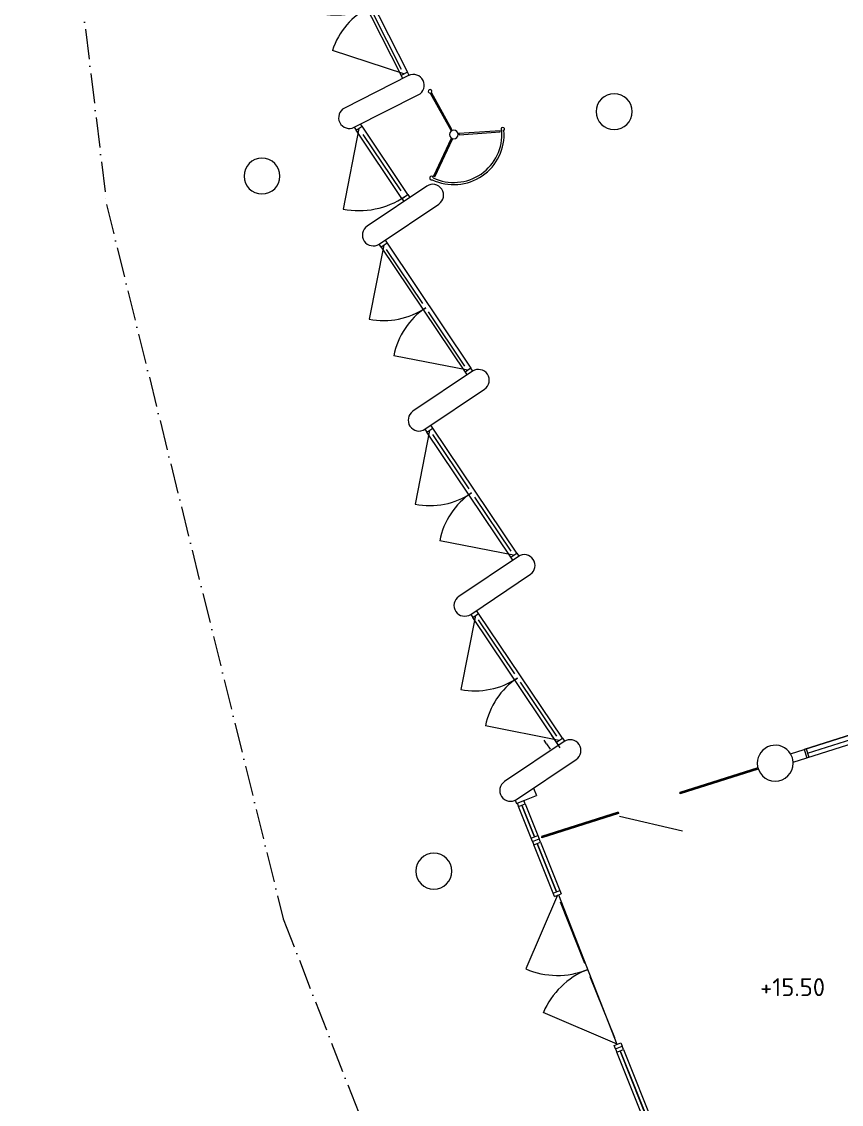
# Model space of a CAD drawing. Header units: millimetres. Extents: x -106764 to 80178, y -104573 to 57950.
# Drawn here: x -76365 to -64953, y -27259 to -12176 of the extents above; entities that cross this region are included whole.
import ezdxf

# ---------------------------------------------------------------- set-up
doc = ezdxf.new("R2010")
doc.units = ezdxf.units.MM
doc.header["$LTSCALE"] = 100
doc.linetypes.add('3 Punktstreckad', pattern=[6.2, 4.2, -1, 0, -1])
doc.linetypes.add('IMPORT-A_PSTRECK_4', pattern=[24, 16, -3.6, 0.8, -3.6])
for name, color, linetype, lineweight in [('A-1020-----', 1, 'Continuous', 13), ('A-13G---EDN', 1, 'Continuous', 9), ('A-27----', 1, '3 Punktstreckad', 13), ('A-27D---E-N', 7, 'Continuous', 9), ('A-3552-EA-', 1, 'Continuous', 9), ('A-42D--BE-N', 1, 'Continuous', 9), ('A-42D--CE-N', 1, 'Continuous', 9), ('A-42D--FE-N', 1, 'Continuous', 9), ('A-43CB--E-N', 3, 'Continuous', 18), ('A-44B---E-N', 1, 'Continuous', 9), ('A040-O', 1, 'IMPORT-A_PSTRECK_4', 9)]:
    doc.layers.add(name, color=color, linetype=linetype, lineweight=lineweight)
doc.styles.add('ISOCPEUR_4', font='isocpeur.ttf', dxfattribs={"height": 250})

# ---------------------------------------------------------------- blocks, each defined once
blk = doc.blocks.new('Pelare-Oval bef vid entre - Pelare-Oval bef vid entre-2848787-A-40_P0010')
at = {"layer": 'A-27D---E-N'}
for p, q in [((-150, 500), (-150, -500)), ((150, -500), (150, 500))]:
    blk.add_line(p, q, dxfattribs=at)
for centre, start, end in [((0, 500), 360, 180), ((0, -500), 180, 360)]:
    blk.add_arc(centre, 150, start, end, dxfattribs=at)
blk = doc.blocks.new('CW Pardörr-Glas-Ram - Bef foajéparti-7325315-A-40_P0010')
at = {"layer": 'A-13G---EDN'}
for p, q in [((-1048, -5), (-307, -746)), ((1048, -5), (307, -746))]:
    blk.add_line(p, q, dxfattribs=at)
for centre, start, end in [((-1048, -5), 315, 360), ((1048, -5), 180, 225)]:
    blk.add_arc(centre, 1048, start, end, dxfattribs=at)
at = {"layer": 'A-42D--CE-N'}
for p, q in [((-978, -5), (-70, -5)), ((70, -5), (978, -5))]:
    blk.add_line(p, q, dxfattribs=at)
blk = doc.blocks.new('Rectangular Mullion - 50x100-2850019-A-40_P0010')
at = {"layer": 'A-42D--FE-N'}
for p, q in [((-72079, -1000), (-72796, 970)), ((-71985, -966), (-72702, 1004))]:
    blk.add_line(p, q, dxfattribs=at)
blk = doc.blocks.new('Rectangular Mullion - 50x100-V3-A-40_P0010')
at = {"layer": 'A-42D--FE-N'}
for p, q in [((0, 50), (-50, 50)), ((-50, 50), (-50, -50)), ((-50, -50), (0, -50)), ((0, -42), (0, -50))]:
    blk.add_line(p, q, dxfattribs=at)
blk = doc.blocks.new('Rectangular Mullion - 50x100-2850024-A-40_P0010')
at = {"layer": 'A-42D--FE-N'}
for p, q in [((0, 50), (-50, 50)), ((-50, 50), (-50, -50)), ((-50, -50), (0, -50))]:
    blk.add_line(p, q, dxfattribs=at)
blk = doc.blocks.new('CW Dörr-Glas-Ram_Bef - Typ 2 bef 2-4161633-A-40_P0010')
at = {"layer": 'A-13G---EDN'}
blk.add_line((-572, -5), (237, -814), dxfattribs=at)
blk.add_arc((-572, -5), 1144, 315, 360, dxfattribs=at)
at = {"layer": 'A-42D--CE-N'}
blk.add_line((-472, -5), (472, -5), dxfattribs=at)
blk = doc.blocks.new('Rectangular Mullion - 50x100-3813150-A-40_P0010')
at = {"layer": 'A-42D--FE-N'}
for p, q in [((-71070, -14638), (-71707, -13689)), ((-70987, -14583), (-71624, -13633))]:
    blk.add_line(p, q, dxfattribs=at)
blk = doc.blocks.new('Rectangular Mullion - 50x100-V1-A-40_P0010')
at = {"layer": 'A-42D--FE-N'}
for p, q in [((0, 50), (-50, 50)), ((-50, 50), (-50, -50)), ((-50, -50), (0, -50))]:
    blk.add_line(p, q, dxfattribs=at)
blk = doc.blocks.new('Rectangular Mullion - 50x100-V4-A-40_P0010')
at = {"layer": 'A-42D--FE-N'}
for p, q in [((0, 50), (-50, 50)), ((-50, 50), (-50, -50)), ((-50, -50), (-12, -50))]:
    blk.add_line(p, q, dxfattribs=at)
blk = doc.blocks.new('CW Pardörr-Glas-Ram - Bef foajéparti-9577565-A-40_P0010')
at = {"layer": 'A-13G---EDN'}
for p, q in [((-1048, 5), (-307, 746)), ((1048, 5), (307, 746))]:
    blk.add_line(p, q, dxfattribs=at)
for centre, start, end in [((-1048, 5), 0, 45), ((1048, 5), 135, 180)]:
    blk.add_arc(centre, 1048, start, end, dxfattribs=at)
at = {"layer": 'A-42D--CE-N'}
for p, q in [((-978, 5), (-70, 5)), ((70, 5), (978, 5))]:
    blk.add_line(p, q, dxfattribs=at)
blk = doc.blocks.new('Rectangular Mullion - 50x100-V8-A-40_P0010')
at = {"layer": 'A-42D--FE-N'}
for p, q in [((0, 50), (-50, 50)), ((-50, 50), (-50, -50)), ((0, 50), (0, 44)), ((-50, -50), (0, -50))]:
    blk.add_line(p, q, dxfattribs=at)
blk = doc.blocks.new('Rectangular Mullion - 50x100-V5-A-40_P0010')
at = {"layer": 'A-42D--FE-N'}
for p, q in [((0, 50), (-50, 50)), ((-50, 50), (-50, -50)), ((-50, -50), (0, -50)), ((0, -49), (0, -50))]:
    blk.add_line(p, q, dxfattribs=at)
blk = doc.blocks.new('Rectangular Mullion - 50x100-V6-A-40_P0010')
at = {"layer": 'A-42D--FE-N'}
for p, q in [((0, 50), (-50, 50)), ((-50, 50), (-50, -50)), ((0, 50), (0, 43)), ((-50, -50), (0, -50))]:
    blk.add_line(p, q, dxfattribs=at)
blk = doc.blocks.new('System Panel - Helglas_ tunnt - SG _SÄK_GLAS_-8929385-A-40_P0010')
at = {"layer": 'A-42D--FE-N'}
for p, q in [((-560, 1), (560, 1)), ((-560, -1), (-560, 1)), ((560, -1), (560, 1)), ((560, -1), (-560, -1))]:
    blk.add_line(p, q, dxfattribs=at)
blk = doc.blocks.new('Rectangular Mullion - 20x20-8415399-A-40_P0010')
at = {"layer": 'A-42D--FE-N'}
for p, q in [((-68060, -23187), (-69127, -23525)), ((-68054, -23206), (-69121, -23544)), ((-68060, -23187), (-68057, -23196)), ((-68056, -23198), (-68054, -23206)), ((-69125, -23534), (-69127, -23525)), ((-69121, -23544), (-69124, -23536))]:
    blk.add_line(p, q, dxfattribs=at)
blk = doc.blocks.new('Dörr - Enkelglas - Curtain Wall - Dörr_Enkelglas_Säkerhetsglas _SG__Bef-9577527-A-40_P0010')
at = {"layer": 'A-42D--CE-N'}
blk.add_line((450, 51), (-327, 508), dxfattribs=at)
blk = doc.blocks.new('Rectangular Mullion - 20x20-8415410-A-40_P0010')
at = {"layer": 'A-42D--FE-N'}
for p, q in [((-66115, -22572), (-67202, -22916)), ((-66109, -22591), (-67196, -22935)), ((-66115, -22572), (-66109, -22591)), ((-67199, -22924), (-67202, -22916)), ((-67196, -22935), (-67198, -22926))]:
    blk.add_line(p, q, dxfattribs=at)
blk = doc.blocks.new('1-luftsfönster - runt - fast - Gästentré-diam 800-8881076-A-40_P0010')
at = {"layer": 'A-42D--BE-N'}
for p, q in [((400, 60), (-400, 60)), ((-400, 60), (-400, 59)), ((400, 60), (-400, 60)), ((-400, 60), (-400, -60)), ((-400, 59), (-400, -61)), ((-400, 59), (-400, -61)), ((-400, 59), (400, 59)), ((-370, 59), (-370, -61)), ((370, 59), (370, -61)), ((400, 59), (400, 60)), ((400, -60), (400, 60)), ((400, -61), (400, 59)), ((400, 59), (400, -61)), ((-400, -60), (400, -60)), ((-400, -61), (400, -61)), ((-400, -61), (400, -61)), ((-370, -1), (370, -1))]:
    blk.add_line(p, q, dxfattribs=at)
blk = doc.blocks.new('Rectangular Mullion - 50x100-8523871-A-40_P0010')
at = {"layer": 'A-42D--FE-N'}
for p, q in [((0, 50), (-50, 50)), ((-50, 50), (-50, -50)), ((0, 50), (0, -50)), ((-50, -50), (0, -50))]:
    blk.add_line(p, q, dxfattribs=at)
blk = doc.blocks.new('System Panel - Partiglas_ tunnt - SG _SÄK_GLAS_-8523872-A-40_P0010')
at = {"layer": 'A-42D--FE-N'}
for p, q in [((-237.5, 1), (237.5, 1)), ((-237.5, -1), (-237.5, 1)), ((237.5, -1), (237.5, 1)), ((237.5, -1), (-237.5, -1))]:
    blk.add_line(p, q, dxfattribs=at)
blk = doc.blocks.new('Rectangular Mullion - 50x100-8523873-A-40_P0010')
at = {"layer": 'A-42D--FE-N'}
for p, q in [((0, 50), (-50, 50)), ((-50, 50), (-50, -50)), ((0, 50), (0, -50)), ((-50, -50), (0, -50))]:
    blk.add_line(p, q, dxfattribs=at)
blk = doc.blocks.new('Rectangular Mullion - 200x100-8523704-A-40_P0010')
at = {"layer": 'A-42D--FE-N'}
for p, q in [((-69354, -23074), (-69178, -23515)), ((-69271, -23552), (-69447, -23111))]:
    blk.add_line(p, q, dxfattribs=at)
blk = doc.blocks.new('System Panel - Partiglas_ tunnt-8523907-A-40_P0010')
at = {"layer": 'A-42D--FE-N'}
for p, q in [((-361, 1), (361, 1)), ((-361, -1), (-361, 1)), ((361, -1), (361, 1)), ((361, -1), (-361, -1))]:
    blk.add_line(p, q, dxfattribs=at)
blk = doc.blocks.new('Rectangular Mullion - 50x100-8523908-A-40_P0010')
at = {"layer": 'A-42D--FE-N'}
for p, q in [((0, 50), (-50, 50)), ((-50, 50), (-50, -50)), ((0, 50), (0, -50)), ((-50, -50), (0, -50))]:
    blk.add_line(p, q, dxfattribs=at)
blk = doc.blocks.new('Rectangular Mullion - 200x100-8523660-A-40_P0010')
at = {"layer": 'A-42D--FE-N'}
for p, q in [((-68966, -24315), (-69234, -23645)), ((-69141, -23608), (-68873, -24278))]:
    blk.add_line(p, q, dxfattribs=at)
blk = doc.blocks.new('Rectangular Mullion - 50x100-8523905-A-40_P0010')
at = {"layer": 'A-42D--FE-N'}
for p, q in [((25, 50), (-25, 50)), ((-25, 50), (-25, -50)), ((25, 50), (25, -50)), ((-25, -50), (25, -50))]:
    blk.add_line(p, q, dxfattribs=at)
blk = doc.blocks.new('CW Pardörr-Glas-Ram1 - Typ 1-Bef med tvärpost-8523909-A-40_P0010')
at = {"layer": 'A-13G---EDN'}
for p, q in [((-1117, -5), (-327, -795)), ((1117, -5), (327, -795))]:
    blk.add_line(p, q, dxfattribs=at)
for centre, start, end in [((-1117, -5), 315, 360), ((1117, -5), 180, 225)]:
    blk.add_arc(centre, 1117, start, end, dxfattribs=at)
at = {"layer": 'A-42D--CE-N'}
for p, q in [((-1018, -5), (-100, -5)), ((100, -5), (1017, -5))]:
    blk.add_line(p, q, dxfattribs=at)
blk = doc.blocks.new('System Panel - Partiglas_ tunnt - SG _SÄK_GLAS_-8523974-A-40_P0010')
at = {"layer": 'A-42D--FE-N'}
for p, q in [((-603.75, 1), (603.75, 1)), ((-603.75, -1), (-603.75, 1)), ((603.75, -1), (603.75, 1)), ((603.75, -1), (-603.75, -1))]:
    blk.add_line(p, q, dxfattribs=at)
blk = doc.blocks.new('Rectangular Mullion - 200x100-8524128-A-40_P0010')
at = {"layer": 'A-42D--FE-N'}
for p, q in [((-67632, -27651), (-68080, -26530)), ((-67988, -26493), (-67539, -27614))]:
    blk.add_line(p, q, dxfattribs=at)
blk = doc.blocks.new('Entrékarusell-galler - Entrékarusell-galler-8608873-A-40_P0010')
at = {"layer": 'A-42D--CE-N'}
for p, q in [((-70678, -13171), (-70391, -13688)), ((-70374, -13679), (-70660, -13162)), ((-70374, -13679), (-70391, -13688)), ((-70278, -13731), (-69704, -13691)), ((-70276, -13751), (-69703, -13710)), ((-69703, -13710), (-69704, -13691)), ((-70386, -13805), (-70632, -14330)), ((-70613, -14339), (-70368, -13813)), ((-70368, -13813), (-70386, -13805)), ((-70278, -13731), (-70276, -13751)), ((-70613, -14339), (-70632, -14330))]:
    blk.add_line(p, q, dxfattribs=at)
for centre, radius, start, end in [((-70680, -13146), 25, 322.5782, 275.4218), ((-70348, -13746), 700, 244.4995, 4.2794), ((-70348, -13746), 670, 244.5361, 4.2427), ((-70348, -13746), 60, 0, 180), ((-69667, -13675), 25, 311.9735, 238.2245), ((-70348, -13746), 60, 180, 0), ((-70660, -14355), 25, 10.5556, 296.8066)]:
    blk.add_arc(centre, radius, start, end, dxfattribs=at)

msp = doc.modelspace()

# ---------------------------------------------------------------- linework, layer by layer
at = {"layer": 'A-27----'}
for p, q in [((-76365, -4892.7), (-75182.5, -14722.4)), ((-75182.5, -14722.4), (-72723.4, -24673.3)), ((-72723.4, -24673.3), (-68798.1, -34775.5))]:
    msp.add_line(p, q, dxfattribs=at)
at = {"layer": 'A-27D---E-N'}
for centre, start, end in [((-68116.4, -13429.3), 0, 180), ((-68116.4, -13429.3), 180, 360), ((-73019.3, -14326.5), 0, 180), ((-73019.3, -14326.5), 180, 360), ((-65873.3, -22505.9), 31.44397, 180), ((-65873.3, -22505.9), 3.67089, 31.44397), ((-65873.3, -22505.9), 180, 0), ((-65873.3, -22505.9), 0, 3.67089), ((-70626.4, -24009.8), 0, 180), ((-70626.4, -24009.8), 180, 0)]:
    msp.add_arc(centre, 250, start, end, dxfattribs=at)
at = {"layer": 'A-3552-EA-'}
for p, q in [((-68988.8, -22118.1), (-68955.7, -22168.2)), ((-69055.8, -22234.3), (-69088.9, -22184.3))]:
    msp.add_line(p, q, dxfattribs=at)
at = {"layer": 'A-43CB--E-N'}
for p, q in [((-65660, -22375.5), (-65471.8, -22316)), ((-65623.8, -22489.9), (-65435.6, -22430.4)), ((-69237.7, -22852.1), (-69195.9, -22956.6)), ((-69493.4, -23020.5), (-69474.5, -23067.9)), ((-69474.5, -23067.9), (-69195.9, -22956.6))]:
    msp.add_line(p, q, dxfattribs=at)
at = {"layer": 'A-44B---E-N'}
msp.add_line((-68889.3, -24338.7), (-68079.8, -26422.1), dxfattribs=at)
at = {"layer": 'A040-O'}
for p, q in [((-68955.7, -22168.2), (-68872.8, -22293.6)), ((-69055.8, -22234.3), (-69006, -22309.7))]:
    msp.add_line(p, q, dxfattribs=at)

# ---------------------------------------------------------------- block references
at = {"layer": 'A-27D---E-N'}
for p, rotation in [((-71356.5, -13287.5), 296.8595811804934), ((-71056.5, -14870.4), 303.8809656629035), ((-70419.1, -17449.8), 303.8809656629035), ((-69781.6, -20029.2), 303.8809656629035), ((-69144.2, -22608.6), 303.8809656629035)]:
    msp.add_blockref('Pelare-Oval bef vid entre - Pelare-Oval bef vid entre-2848787-A-40_P0010', p, dxfattribs=dict(at, rotation=rotation))
at = {"layer": 'A-42D--BE-N', "rotation": 17.55742697776699}
msp.add_blockref('1-luftsfönster - runt - fast - Gästentré-diam 800-8881076-A-40_P0010', (-65072.4, -22252.5), dxfattribs=at)
at = {"layer": 'A-42D--CE-N'}
for name, p, rotation in [('CW Pardörr-Glas-Ram - Bef foajéparti-9577565-A-40_P0010', (-71512.6, -11967.3), 116.8593930743451), ('CW Dörr-Glas-Ram_Bef - Typ 2 bef 2-4161633-A-40_P0010', (-71347.1, -14135.9), 303.8809656629031), ('CW Pardörr-Glas-Ram - Bef foajéparti-9577565-A-40_P0010', (-70735.4, -16158.5), 123.8809656628997), ('CW Pardörr-Glas-Ram - Bef foajéparti-7325315-A-40_P0010', (-70097.1, -18737.4), 303.880965662903), ('CW Pardörr-Glas-Ram - Bef foajéparti-7325315-A-40_P0010', (-69459.7, -21316.8), 303.880965662903), ('Dörr - Enkelglas - Curtain Wall - Dörr_Enkelglas_Säkerhetsglas _SG__Bef-9577527-A-40_P0010', (-67627.6, -23061), 197.5574269777669), ('CW Pardörr-Glas-Ram1 - Typ 1-Bef med tvärpost-8523909-A-40_P0010', (-68485.4, -25380.8), 291.7861522631763)]:
    msp.add_blockref(name, p, dxfattribs=dict(at, rotation=rotation))
msp.add_blockref('Entrékarusell-galler - Entrékarusell-galler-8608873-A-40_P0010', (0, 0), dxfattribs=at)
at = {"layer": 'A-42D--FE-N'}
for name, p, rotation in [('Rectangular Mullion - 50x100-2850019-A-40_P0010', (-143385, -20611.2), 186.8593930743445), ('Rectangular Mullion - 50x100-V8-A-40_P0010', (-71016.3, -12947.2), 296.8593930743451), ('Rectangular Mullion - 50x100-V4-A-40_P0010', (-71693.7, -13619.6), 123.8809656629031), ('Rectangular Mullion - 50x100-2850019-A-40_P0010', (-141012.2, -33523.5), 193.8809656628991), ('Rectangular Mullion - 50x100-V6-A-40_P0010', (-70123.1, -17070.4), 303.8809656628997), ('Rectangular Mullion - 50x100-2850024-A-40_P0010', (-70709.5, -17825.5), 123.880965662903), ('Rectangular Mullion - 50x100-2850019-A-40_P0010', (179.7, -1372.4), 13.88096566290235), ('Rectangular Mullion - 50x100-2850019-A-40_P0010', (817.1, -3951.8), 13.8809656629024), ('Rectangular Mullion - 50x100-2850024-A-40_P0010', (-70072, -20404.9), 123.880965662903), ('System Panel - Helglas_ tunnt - SG _SÄK_GLAS_-8929385-A-40_P0010', (-66664.7, -22756.3), 17.55742697776691), ('Rectangular Mullion - 50x100-8523871-A-40_P0010', (-69418.8, -23045.6), 111.786152263176), ('System Panel - Partiglas_ tunnt - SG _SÄK_GLAS_-8523872-A-40_P0010', (-69312.1, -23312.6), 291.7861522631761), ('System Panel - Helglas_ tunnt - SG _SÄK_GLAS_-8929385-A-40_P0010', (-68590.6, -23365.7), 17.55742697776691), ('Rectangular Mullion - 50x100-8523871-A-40_P0010', (-69205.4, -23579.6), 111.7861522631763), ('System Panel - Partiglas_ tunnt-8523907-A-40_P0010', (-69052.8, -23961.3), 291.7861522631763), ('Rectangular Mullion - 50x100-8523871-A-40_P0010', (-68052.1, -26464.9), 111.786152263176), ('System Panel - Partiglas_ tunnt - SG _SÄK_GLAS_-8523974-A-40_P0010', (-67809.5, -27072), 291.7861522631761)]:
    msp.add_blockref(name, p, dxfattribs=dict(at, rotation=rotation))
for name in ['Rectangular Mullion - 50x100-3813150-A-40_P0010', 'Rectangular Mullion - 20x20-8415410-A-40_P0010', 'Rectangular Mullion - 200x100-8523704-A-40_P0010', 'Rectangular Mullion - 20x20-8415399-A-40_P0010', 'Rectangular Mullion - 200x100-8523660-A-40_P0010', 'Rectangular Mullion - 200x100-8524128-A-40_P0010']:
    msp.add_blockref(name, (0, 0), dxfattribs=at)
at = {"layer": 'A-42D--FE-N', "extrusion": (0, 0, -1)}
for name, p, rotation in [('Rectangular Mullion - 50x100-V1-A-40_P0010', (71000.4, -14652.1), 236.1190343370969), ('Rectangular Mullion - 50x100-V5-A-40_P0010', (71347.7, -15246.7), 56.11903433710027), ('Rectangular Mullion - 50x100-V3-A-40_P0010', (69484.8, -19649.3), 236.119034337097), ('Rectangular Mullion - 50x100-V3-A-40_P0010', (68847.4, -22228.7), 236.119034337097), ('Rectangular Mullion - 50x100-8523873-A-40_P0010', (69205.4, -23579.6), 248.2138477368239), ('Rectangular Mullion - 50x100-8523905-A-40_P0010', (68909.5, -24319.9), 248.2138477368237), ('Rectangular Mullion - 50x100-8523908-A-40_P0010', (68052.1, -26464.9), 248.2138477368237)]:
    msp.add_blockref(name, p, dxfattribs=dict(at, rotation=rotation))

# ---------------------------------------------------------------- texts
at = {"layer": 'A-1020-----', "insert": (-66084, -25501), "char_height": 250, "width": 1075.589, "attachment_point": 1, "line_spacing_factor": 1.149209, "style": 'ISOCPEUR_4'}
msp.add_mtext('+15.50', dxfattribs=at)

doc.saveas('drawing.dxf')
